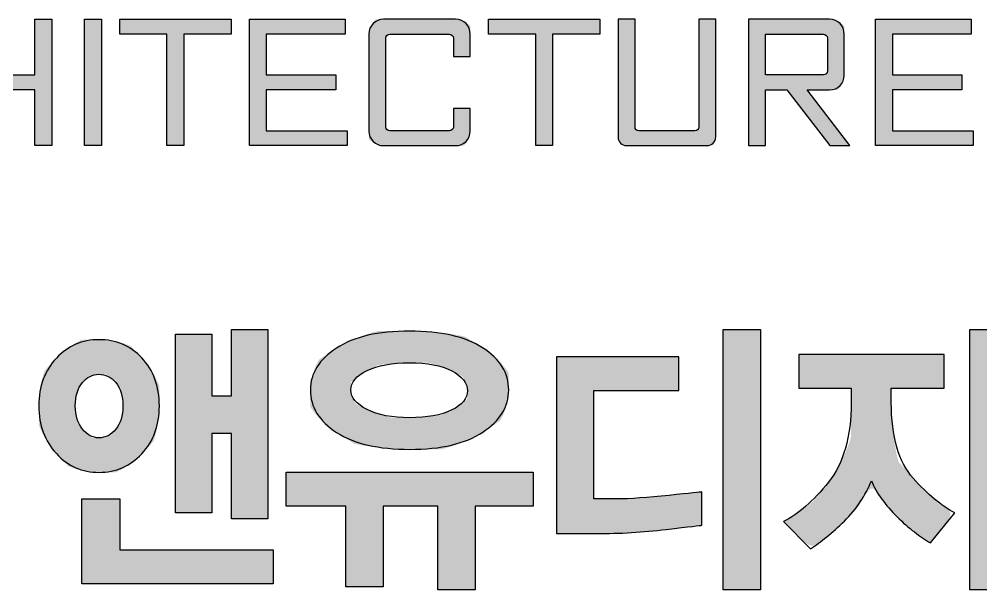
# Model space of a CAD drawing. Header units: millimetres. Extents: x 75184266 to 76346726, y -35077925 to -33679385.
# Drawn here: x 75621160 to 75628310, y -34472946 to -34468703 of the extents above; entities that cross this region are included whole.
import ezdxf

# ---------------------------------------------------------------- set-up
doc = ezdxf.new("R2010")
doc.units = ezdxf.units.MM
doc.header["$LTSCALE"] = 50
doc.header["$MEASUREMENT"] = 0
doc.layers.add('AZ-LINE', color=3, linetype='CONTINUOUS')
doc.layers.add('AZ-TEX2', color=6, linetype='CONTINUOUS')

# ---------------------------------------------------------------- blocks, each defined once
blk = doc.blocks.new('바탕폼')
at = {"layer": 'AZ-TEX2'}
h = blk.add_hatch(color=256, dxfattribs=at)
h.dxf.hatch_style = 2
h.paths.add_polyline_path([(756.121, 504.347), (756.121, 505.178), (755.099, 505.178), (755.099, 504.347), (754.847, 504.347), (754.847, 506.229), (755.099, 506.229), (755.099, 505.4), (756.121, 505.4), (756.121, 506.229), (756.373, 506.229), (756.373, 504.347)])
h = blk.add_hatch(color=256, dxfattribs=at)
h.dxf.hatch_style = 2
h.paths.add_polyline_path([(756.862, 506.229), (757.115, 506.229), (757.115, 504.347), (756.862, 504.347)])
h = blk.add_hatch(color=256, dxfattribs=at)
h.dxf.hatch_style = 2
h.paths.add_polyline_path([(758.342, 506.007), (758.342, 504.347), (758.089, 504.347), (758.089, 506.007), (757.386, 506.007), (757.386, 506.229), (759.046, 506.229), (759.046, 506.007)])
h = blk.add_hatch(color=256, dxfattribs=at)
h.dxf.hatch_style = 2
h.paths.add_polyline_path([(759.316, 504.347), (759.316, 506.229), (760.742, 506.229), (760.742, 506.007), (759.568, 506.007), (759.568, 505.4), (760.603, 505.4), (760.603, 505.178), (759.568, 505.178), (759.568, 504.568), (760.77, 504.568), (760.77, 504.347)])
h = blk.add_hatch(color=256, dxfattribs=at)
h.dxf.hatch_style = 2
edge = h.paths.add_edge_path()
edge.add_spline(control_points=[(761.348, 504.627), (761.348, 504.627), (761.348, 504.627), (761.348, 504.627), (761.348, 504.594), (761.372, 504.568), (761.406, 504.568), (761.406, 504.568), (762.296, 504.568), (762.296, 504.568), (762.326, 504.568), (762.355, 504.594), (762.355, 504.627), (762.355, 504.627), (762.355, 504.901), (762.355, 504.901), (762.355, 504.901), (762.605, 504.901), (762.605, 504.901), (762.605, 504.901), (762.605, 504.566), (762.605, 504.566), (762.605, 504.444), (762.509, 504.347), (762.387, 504.347), (762.387, 504.347), (761.315, 504.347), (761.315, 504.347), (761.193, 504.347), (761.095, 504.444), (761.095, 504.566), (761.095, 504.566), (761.095, 506.009), (761.095, 506.009), (761.095, 506.13), (761.193, 506.229), (761.315, 506.229), (761.315, 506.229), (762.387, 506.229), (762.387, 506.229), (762.509, 506.229), (762.605, 506.13), (762.605, 506.009), (762.605, 506.009), (762.605, 505.674), (762.605, 505.674), (762.605, 505.674), (762.355, 505.674), (762.355, 505.674), (762.355, 505.674), (762.355, 505.949), (762.355, 505.949), (762.355, 505.979), (762.326, 506.007), (762.296, 506.007), (762.296, 506.007), (761.406, 506.007), (761.406, 506.007), (761.372, 506.007), (761.348, 505.979), (761.348, 505.949), (761.348, 505.949), (761.348, 504.627)], knot_values=[0, 0, 0, 0, 0.00005, 0.0001, 1, 1, 1, 2, 2, 2, 3, 3, 3, 4, 4, 4, 5, 5, 5, 6, 6, 6, 7, 7, 7, 8, 8, 8, 9, 9, 9, 10, 10, 10, 11, 11, 11, 12, 12, 12, 13, 13, 13, 14, 14, 14, 15, 15, 15, 16, 16, 16, 17, 17, 17, 18, 18, 18, 19, 19, 19, 20, 20, 20, 20], degree=3, periodic=0)
h = blk.add_hatch(color=256, dxfattribs=at)
h.dxf.hatch_style = 2
h.paths.add_polyline_path([(763.832, 506.007), (763.832, 504.347), (763.58, 504.347), (763.58, 506.007), (762.875, 506.007), (762.875, 506.229), (764.535, 506.229), (764.535, 506.007)])
h = blk.add_hatch(color=256, dxfattribs=at)
edge = h.paths.add_edge_path()
edge.add_spline(control_points=[(766.008, 505.428), (766.008, 505.027), (766.008, 504.626), (766.008, 504.626), (766.008, 504.594), (765.98, 504.568), (765.95, 504.568)], knot_values=[7, 7, 7, 7, 7.5, 7.5, 7.5, 8.5, 8.5, 8.5, 8.5], degree=3, periodic=0)
edge.add_spline(control_points=[(765.95, 504.568), (765.95, 504.568), (765.115, 504.568), (765.115, 504.568), (765.082, 504.568), (765.058, 504.594), (765.058, 504.626)], knot_values=[5, 5, 5, 5, 6, 6, 6, 7, 7, 7, 7], degree=3, periodic=0)
edge.add_spline(control_points=[(765.058, 504.626), (765.058, 504.626), (765.058, 506.229), (765.058, 506.229)], knot_values=[4, 4, 4, 4, 5, 5, 5, 5], degree=3, periodic=0)
edge.add_spline(control_points=[(765.058, 506.229), (765.058, 506.229), (764.805, 506.229), (764.805, 506.229)], knot_values=[3.00001, 3.00001, 3.00001, 3.00001, 3.99999, 3.99999, 3.99999, 3.99999], degree=3, periodic=0)
edge.add_spline(control_points=[(764.805, 506.229), (764.805, 506.229), (764.805, 505.79), (764.805, 505.351)], knot_values=[2.5, 2.5, 2.5, 2.5, 3, 3, 3, 3], degree=3, periodic=0)
edge.add_spline(control_points=[(764.805, 505.351), (764.805, 504.911), (764.805, 504.472), (764.805, 504.472), (764.805, 504.403), (764.86, 504.347), (764.933, 504.347)], knot_values=[1, 1, 1, 1, 1.5, 1.5, 1.5, 2.5, 2.5, 2.5, 2.5], degree=3, periodic=0)
edge.add_spline(control_points=[(764.933, 504.347), (764.933, 504.347), (766.133, 504.347), (766.133, 504.347)], knot_values=[0, 0, 0, 0, 1, 1, 1, 1], degree=3, periodic=0)
edge.add_spline(control_points=[(766.133, 504.347), (766.202, 504.347), (766.26, 504.403), (766.26, 504.476)], knot_values=[11, 11, 11, 11, 12, 12, 12, 12], degree=3, periodic=0)
edge.add_spline(control_points=[(766.26, 504.476), (766.26, 504.476), (766.26, 506.229), (766.26, 506.229)], knot_values=[10, 10, 10, 10, 11, 11, 11, 11], degree=3, periodic=0)
edge.add_spline(control_points=[(766.26, 506.229), (766.26, 506.229), (766.008, 506.229), (766.008, 506.229)], knot_values=[9.00001, 9.00001, 9.00001, 9.00001, 9.99999, 9.99999, 9.99999, 9.99999], degree=3, periodic=0)
edge.add_spline(control_points=[(766.008, 506.229), (766.008, 506.229), (766.008, 505.829), (766.008, 505.428)], knot_values=[8.5, 8.5, 8.5, 8.5, 9, 9, 9, 9], degree=3, periodic=0)
h = blk.add_hatch(color=256, dxfattribs=at)
h.dxf.hatch_style = 2
edge = h.paths.add_edge_path()
edge.add_spline(control_points=[(767.619, 505.178), (767.619, 505.178), (767.619, 505.178), (767.619, 505.178), (767.619, 505.178), (768.256, 504.347), (768.256, 504.347), (768.256, 504.347), (767.958, 504.347), (767.958, 504.347), (767.958, 504.347), (767.319, 505.178), (767.319, 505.178), (767.319, 505.178), (766.999, 505.178), (766.999, 505.178), (766.999, 505.178), (766.999, 504.347), (766.999, 504.347), (766.999, 504.347), (766.746, 504.347), (766.746, 504.347), (766.746, 504.347), (766.746, 506.229), (766.746, 506.229), (766.746, 506.229), (767.955, 506.229), (767.955, 506.229), (768.077, 506.229), (768.174, 506.129), (768.174, 506.009), (768.174, 506.009), (768.174, 505.398), (768.174, 505.398), (768.174, 505.275), (768.077, 505.178), (767.955, 505.178), (767.955, 505.178), (767.619, 505.178)], knot_values=[0, 0, 0, 0, 0.00005, 0.0001, 1, 1, 1, 2, 2, 2, 3, 3, 3, 4, 4, 4, 5, 5, 5, 6, 6, 6, 7, 7, 7, 8, 8, 8, 9, 9, 9, 10, 10, 10, 11, 11, 11, 12, 12, 12, 12], degree=3, periodic=0)
edge = h.paths.add_edge_path()
edge.add_spline(control_points=[(767.863, 505.401), (767.863, 505.401), (767.863, 505.401), (767.863, 505.401), (767.893, 505.401), (767.922, 505.427), (767.922, 505.459), (767.922, 505.459), (767.922, 505.949), (767.922, 505.949), (767.922, 505.979), (767.893, 506.007), (767.863, 506.007), (767.863, 506.007), (766.999, 506.007), (766.999, 506.007), (766.999, 506.007), (766.999, 505.401), (766.999, 505.401), (766.999, 505.401), (767.863, 505.401)], knot_values=[0, 0, 0, 0, 0.00005, 0.0001, 1, 1, 1, 2, 2, 2, 3, 3, 3, 4, 4, 4, 5, 5, 5, 6, 6, 6, 6], degree=3, periodic=0)
h = blk.add_hatch(color=256, dxfattribs=at)
h.dxf.hatch_style = 2
h.paths.add_polyline_path([(768.637, 504.347), (768.637, 506.229), (770.064, 506.229), (770.064, 506.007), (768.89, 506.007), (768.89, 505.4), (769.925, 505.4), (769.925, 505.178), (768.89, 505.178), (768.89, 504.568), (770.092, 504.568), (770.092, 504.347)])
h = blk.add_hatch(color=256, dxfattribs=at)
h.dxf.hatch_style = 2
edge = h.paths.add_edge_path()
edge.add_spline(control_points=[(756.617, 499.575), (756.617, 499.575), (756.617, 499.575), (756.443, 499.761), (756.269, 499.948), (756.182, 500.185), (756.182, 500.472), (756.182, 500.763), (756.269, 501), (756.443, 501.183), (756.617, 501.367), (756.828, 501.458), (757.076, 501.458), (757.33, 501.458), (757.543, 501.368), (757.716, 501.186), (757.889, 501.003), (757.976, 500.766), (757.976, 500.472), (757.976, 500.182), (757.888, 499.944), (757.714, 499.759), (757.54, 499.575), (757.328, 499.482), (757.076, 499.482), (756.828, 499.482), (756.617, 499.575)], knot_values=[0, 0, 0, 0, 0.00005, 0.0001, 1, 1, 1, 2, 2, 2, 3, 3, 3, 4, 4, 4, 5, 5, 5, 6, 6, 6, 7, 7, 7, 8, 8, 8, 8], degree=3, periodic=0)
edge = h.paths.add_edge_path()
edge.add_spline(control_points=[(756.899, 500.901), (756.899, 500.901), (756.899, 500.901), (756.83, 500.818), (756.76, 500.734), (756.725, 500.619), (756.725, 500.472), (756.725, 500.325), (756.761, 500.21), (756.832, 500.125), (756.903, 500.039), (756.984, 499.997), (757.076, 499.997), (757.174, 499.997), (757.258, 500.039), (757.328, 500.125), (757.397, 500.21), (757.432, 500.325), (757.432, 500.472), (757.432, 500.619), (757.397, 500.734), (757.328, 500.818), (757.258, 500.901), (757.174, 500.943), (757.076, 500.943), (756.982, 500.943), (756.899, 500.901)], knot_values=[0, 0, 0, 0, 0.00005, 0.0001, 1, 1, 1, 2, 2, 2, 3, 3, 3, 4, 4, 4, 5, 5, 5, 6, 6, 6, 7, 7, 7, 8, 8, 8, 8], degree=3, periodic=0)
h.paths.add_polyline_path([(756.821, 497.823), (756.821, 499.086), (757.386, 499.086), (757.386, 498.329), (759.673, 498.329), (759.673, 497.823)])
h.paths.add_polyline_path([(759.05, 498.791), (759.05, 500.063), (758.757, 500.063), (758.757, 498.879), (758.218, 498.879), (758.218, 501.541), (758.757, 501.541), (758.757, 500.622), (759.05, 500.622), (759.05, 501.608), (759.59, 501.608), (759.59, 498.791)])
h = blk.add_hatch(color=256, dxfattribs=at)
h.dxf.hatch_style = 2
h.paths.add_polyline_path([(762.68, 498.98), (762.68, 497.734), (762.124, 497.734), (762.124, 498.98), (761.308, 498.98), (761.308, 497.778), (760.752, 497.778), (760.752, 498.98), (759.862, 498.98), (759.862, 499.486), (763.541, 499.486), (763.541, 498.98)])
edge = h.paths.add_edge_path()
edge.add_spline(control_points=[(760.877, 499.909), (760.877, 499.909), (760.877, 499.909), (760.616, 500.076), (760.356, 500.243), (760.225, 500.455), (760.225, 500.71), (760.225, 500.957), (760.355, 501.164), (760.614, 501.333), (760.873, 501.502), (761.236, 501.586), (761.701, 501.586), (762.167, 501.586), (762.53, 501.503), (762.789, 501.337), (763.048, 501.172), (763.178, 500.962), (763.178, 500.71), (763.178, 500.461), (763.049, 500.251), (762.791, 500.081), (762.533, 499.91), (762.171, 499.825), (761.706, 499.825), (761.24, 499.825), (760.877, 499.909)], knot_values=[0, 0, 0, 0, 0.00005, 0.0001, 1, 1, 1, 2, 2, 2, 3, 3, 3, 4, 4, 4, 5, 5, 5, 6, 6, 6, 7, 7, 7, 8, 8, 8, 8], degree=3, periodic=0)
edge = h.paths.add_edge_path()
edge.add_spline(control_points=[(761.228, 501.076), (761.228, 501.076), (761.228, 501.076), (761.068, 500.998), (760.907, 500.92), (760.828, 500.824), (760.828, 500.71), (760.828, 500.595), (760.908, 500.498), (761.07, 500.418), (761.232, 500.336), (761.442, 500.296), (761.701, 500.296), (761.963, 500.296), (762.173, 500.334), (762.329, 500.411), (762.485, 500.487), (762.563, 500.582), (762.563, 500.697), (762.563, 500.814), (762.485, 500.913), (762.329, 500.994), (762.173, 501.074), (761.963, 501.115), (761.701, 501.115), (761.44, 501.115), (761.228, 501.076)], knot_values=[0, 0, 0, 0, 0.00005, 0.0001, 1, 1, 1, 2, 2, 2, 3, 3, 3, 4, 4, 4, 5, 5, 5, 6, 6, 6, 7, 7, 7, 8, 8, 8, 8], degree=3, periodic=0)
h = blk.add_hatch(color=256, dxfattribs=at)
h.dxf.hatch_style = 2
edge = h.paths.add_edge_path()
edge.add_spline(control_points=[(766.042, 499.189), (766.042, 499.189), (766.042, 499.189), (766.051, 499.191), (766.051, 499.191), (766.051, 498.694), (766.051, 498.694), (766.042, 498.694), (765.867, 498.673), (765.524, 498.632), (765.181, 498.591), (764.832, 498.571), (764.478, 498.571), (764.478, 498.571), (763.888, 498.571), (763.888, 498.571), (763.888, 498.571), (763.888, 501.203), (763.888, 501.203), (763.888, 501.203), (765.712, 501.203), (765.712, 501.203), (765.712, 501.203), (765.712, 500.701), (765.712, 500.701), (765.712, 500.701), (764.445, 500.701), (764.445, 500.701), (764.445, 500.701), (764.445, 499.086), (764.445, 499.086), (764.445, 499.086), (764.771, 499.086), (764.771, 499.086), (764.986, 499.088), (765.25, 499.106), (765.566, 499.139), (765.881, 499.171), (766.042, 499.189)], knot_values=[0, 0, 0, 0, 0.00005, 0.0001, 1, 1, 1, 2, 2, 2, 3, 3, 3, 4, 4, 4, 5, 5, 5, 6, 6, 6, 7, 7, 7, 8, 8, 8, 9, 9, 9, 10, 10, 10, 11, 11, 11, 12, 12, 12, 12], degree=3, periodic=0)
h.paths.add_polyline_path([(766.369, 497.734), (766.369, 501.608), (766.924, 501.608), (766.924, 497.734)])
h = blk.add_hatch(color=256, dxfattribs=at)
h.dxf.hatch_style = 2
edge = h.paths.add_edge_path()
edge.add_spline(control_points=[(768.356, 498.935), (768.356, 498.935), (768.356, 498.935), (768.175, 498.758), (767.994, 498.58), (767.825, 498.443), (767.669, 498.346), (767.669, 498.346), (767.268, 498.751), (767.268, 498.751), (767.491, 498.86), (767.714, 499.055), (767.939, 499.336), (768.163, 499.618), (768.276, 500.013), (768.276, 500.521), (768.276, 500.521), (768.276, 500.737), (768.276, 500.737), (768.276, 500.737), (767.498, 500.737), (767.498, 500.737), (767.498, 500.737), (767.498, 501.238), (767.498, 501.238), (767.498, 501.238), (769.66, 501.238), (769.66, 501.238), (769.66, 501.238), (769.66, 500.737), (769.66, 500.737), (769.66, 500.737), (768.874, 500.737), (768.874, 500.737), (768.874, 500.737), (768.874, 500.521), (768.874, 500.521), (768.874, 500.013), (768.982, 499.638), (769.2, 499.396), (769.417, 499.154), (769.624, 498.982), (769.819, 498.879), (769.819, 498.879), (769.459, 498.434), (769.459, 498.434), (769.303, 498.519), (769.137, 498.648), (768.959, 498.821), (768.783, 498.994), (768.655, 499.174), (768.577, 499.358), (768.49, 499.136), (768.356, 498.935)], knot_values=[0, 0, 0, 0, 0.00005, 0.0001, 1, 1, 1, 2, 2, 2, 3, 3, 3, 4, 4, 4, 5, 5, 5, 6, 6, 6, 7, 7, 7, 8, 8, 8, 9, 9, 9, 10, 10, 10, 11, 11, 11, 12, 12, 12, 13, 13, 13, 14, 14, 14, 15, 15, 15, 16, 16, 16, 17, 17, 17, 17], degree=3, periodic=0)
h.paths.add_polyline_path([(770.605, 499.548), (770.605, 497.734), (770.045, 497.734), (770.045, 501.608), (770.605, 501.608), (770.605, 500.103), (771.099, 500.103), (771.099, 499.548)])
for points in [[(756.121, 504.347), (756.121, 505.178), (755.099, 505.178), (755.099, 504.347), (754.847, 504.347), (754.847, 506.229), (755.099, 506.229), (755.099, 505.4), (756.121, 505.4), (756.121, 506.229), (756.373, 506.229), (756.373, 504.347), (756.121, 504.347)], [(756.862, 506.229), (757.115, 506.229), (757.115, 504.347), (756.862, 504.347), (756.862, 506.229)], [(758.342, 506.007), (758.342, 504.347), (758.089, 504.347), (758.089, 506.007), (757.386, 506.007), (757.386, 506.229), (759.046, 506.229), (759.046, 506.007), (758.342, 506.007)], [(759.316, 504.347), (759.316, 506.229), (760.742, 506.229), (760.742, 506.007), (759.568, 506.007), (759.568, 505.4), (760.603, 505.4), (760.603, 505.178), (759.568, 505.178), (759.568, 504.568), (760.77, 504.568), (760.77, 504.347), (759.316, 504.347)], [(763.832, 506.007), (763.832, 504.347), (763.58, 504.347), (763.58, 506.007), (762.875, 506.007), (762.875, 506.229), (764.535, 506.229), (764.535, 506.007), (763.832, 506.007)], [(768.637, 504.347), (768.637, 506.229), (770.064, 506.229), (770.064, 506.007), (768.89, 506.007), (768.89, 505.4), (769.925, 505.4), (769.925, 505.178), (768.89, 505.178), (768.89, 504.568), (770.092, 504.568), (770.092, 504.347), (768.637, 504.347)], [(759.05, 498.791), (759.05, 500.063), (758.757, 500.063), (758.757, 498.879), (758.218, 498.879), (758.218, 501.541), (758.757, 501.541), (758.757, 500.622), (759.05, 500.622), (759.05, 501.608), (759.59, 501.608), (759.59, 498.791), (759.05, 498.791)], [(766.369, 497.734), (766.369, 501.608), (766.924, 501.608), (766.924, 497.734), (766.369, 497.734)], [(770.605, 499.548), (770.605, 497.734), (770.045, 497.734), (770.045, 501.608), (770.605, 501.608), (770.605, 500.103), (771.099, 500.103), (771.099, 499.548), (770.605, 499.548)], [(762.68, 498.98), (762.68, 497.734), (762.124, 497.734), (762.124, 498.98), (761.308, 498.98), (761.308, 497.778), (760.752, 497.778), (760.752, 498.98), (759.862, 498.98), (759.862, 499.486), (763.541, 499.486), (763.541, 498.98), (762.68, 498.98)], [(756.821, 497.823), (756.821, 499.086), (757.386, 499.086), (757.386, 498.329), (759.673, 498.329), (759.673, 497.823), (756.821, 497.823)]]:
    blk.add_lwpolyline(points, dxfattribs=at)
for points, knots in [([(762.605, 505.674), (762.605, 505.674), (762.355, 505.674), (762.355, 505.674), (762.355, 505.674), (762.355, 505.949), (762.355, 505.949), (762.355, 505.979), (762.326, 506.007), (762.296, 506.007), (762.296, 506.007), (761.406, 506.007), (761.406, 506.007), (761.372, 506.007), (761.348, 505.979), (761.348, 505.949), (761.348, 505.949), (761.348, 504.627), (761.348, 504.627), (761.348, 504.594), (761.372, 504.568), (761.406, 504.568), (761.406, 504.568), (762.296, 504.568), (762.296, 504.568), (762.326, 504.568), (762.355, 504.594), (762.355, 504.627), (762.355, 504.627), (762.355, 504.901), (762.355, 504.901), (762.355, 504.901), (762.605, 504.901), (762.605, 504.901), (762.605, 504.901), (762.605, 504.566), (762.605, 504.566), (762.605, 504.444), (762.509, 504.347), (762.387, 504.347), (762.387, 504.347), (761.315, 504.347), (761.315, 504.347), (761.193, 504.347), (761.095, 504.444), (761.095, 504.566), (761.095, 504.566), (761.095, 506.009), (761.095, 506.009), (761.095, 506.13), (761.193, 506.229), (761.315, 506.229), (761.315, 506.229), (762.387, 506.229), (762.387, 506.229), (762.509, 506.229), (762.605, 506.13), (762.605, 506.009), (762.605, 506.009), (762.605, 505.674), (762.605, 505.674)], [0, 0, 0, 0, 1, 1, 1, 2, 2, 2, 3, 3, 3, 4, 4, 4, 5, 5, 5, 6, 6, 6, 7, 7, 7, 8, 8, 8, 9, 9, 9, 10, 10, 10, 11, 11, 11, 12, 12, 12, 13, 13, 13, 14, 14, 14, 15, 15, 15, 16, 16, 16, 17, 17, 17, 18, 18, 18, 19, 19, 19, 20, 20, 20, 20]), ([(766.133, 504.347), (766.133, 504.347), (764.933, 504.347), (764.933, 504.347), (764.86, 504.347), (764.805, 504.403), (764.805, 504.472), (764.805, 504.472), (764.805, 506.229), (764.805, 506.229), (764.805, 506.229), (765.058, 506.229), (765.058, 506.229), (765.058, 506.229), (765.058, 504.626), (765.058, 504.626), (765.058, 504.594), (765.082, 504.568), (765.115, 504.568), (765.115, 504.568), (765.95, 504.568), (765.95, 504.568), (765.98, 504.568), (766.008, 504.594), (766.008, 504.626), (766.008, 504.626), (766.008, 506.229), (766.008, 506.229), (766.008, 506.229), (766.26, 506.229), (766.26, 506.229), (766.26, 506.229), (766.26, 504.476), (766.26, 504.476), (766.26, 504.403), (766.202, 504.347), (766.133, 504.347)], [0, 0, 0, 0, 1, 1, 1, 2, 2, 2, 3, 3, 3, 4, 4, 4, 5, 5, 5, 6, 6, 6, 7, 7, 7, 8, 8, 8, 9, 9, 9, 10, 10, 10, 11, 11, 11, 12, 12, 12, 12]), ([(767.958, 504.347), (767.958, 504.347), (767.319, 505.178), (767.319, 505.178), (767.319, 505.178), (766.999, 505.178), (766.999, 505.178), (766.999, 505.178), (766.999, 504.347), (766.999, 504.347), (766.999, 504.347), (766.746, 504.347), (766.746, 504.347), (766.746, 504.347), (766.746, 506.229), (766.746, 506.229), (766.746, 506.229), (767.955, 506.229), (767.955, 506.229), (768.077, 506.229), (768.174, 506.129), (768.174, 506.009), (768.174, 506.009), (768.174, 505.398), (768.174, 505.398), (768.174, 505.275), (768.077, 505.178), (767.955, 505.178), (767.955, 505.178), (767.619, 505.178), (767.619, 505.178), (767.619, 505.178), (768.256, 504.347), (768.256, 504.347), (768.256, 504.347), (767.958, 504.347), (767.958, 504.347)], [0, 0, 0, 0, 1, 1, 1, 2, 2, 2, 3, 3, 3, 4, 4, 4, 5, 5, 5, 6, 6, 6, 7, 7, 7, 8, 8, 8, 9, 9, 9, 10, 10, 10, 11, 11, 11, 12, 12, 12, 12]), ([(767.922, 505.949), (767.922, 505.979), (767.893, 506.007), (767.863, 506.007), (767.863, 506.007), (766.999, 506.007), (766.999, 506.007), (766.999, 506.007), (766.999, 505.401), (766.999, 505.401), (766.999, 505.401), (767.863, 505.401), (767.863, 505.401), (767.893, 505.401), (767.922, 505.427), (767.922, 505.459), (767.922, 505.459), (767.922, 505.949), (767.922, 505.949)], [0, 0, 0, 0, 1, 1, 1, 2, 2, 2, 3, 3, 3, 4, 4, 4, 5, 5, 5, 6, 6, 6, 6]), ([(762.791, 500.081), (762.533, 499.91), (762.171, 499.825), (761.706, 499.825), (761.24, 499.825), (760.877, 499.909), (760.616, 500.076), (760.356, 500.243), (760.225, 500.455), (760.225, 500.71), (760.225, 500.957), (760.355, 501.164), (760.614, 501.333), (760.873, 501.502), (761.236, 501.586), (761.701, 501.586), (762.167, 501.586), (762.53, 501.503), (762.789, 501.337), (763.048, 501.172), (763.178, 500.962), (763.178, 500.71), (763.178, 500.461), (763.049, 500.251), (762.791, 500.081)], [0, 0, 0, 0, 1, 1, 1, 2, 2, 2, 3, 3, 3, 4, 4, 4, 5, 5, 5, 6, 6, 6, 7, 7, 7, 8, 8, 8, 8]), ([(757.714, 499.759), (757.54, 499.575), (757.328, 499.482), (757.076, 499.482), (756.828, 499.482), (756.617, 499.575), (756.443, 499.761), (756.269, 499.948), (756.182, 500.185), (756.182, 500.472), (756.182, 500.763), (756.269, 501), (756.443, 501.183), (756.617, 501.367), (756.828, 501.458), (757.076, 501.458), (757.33, 501.458), (757.543, 501.368), (757.716, 501.186), (757.889, 501.003), (757.976, 500.766), (757.976, 500.472), (757.976, 500.182), (757.888, 499.944), (757.714, 499.759)], [0, 0, 0, 0, 1, 1, 1, 2, 2, 2, 3, 3, 3, 4, 4, 4, 5, 5, 5, 6, 6, 6, 7, 7, 7, 8, 8, 8, 8]), ([(769.459, 498.434), (769.303, 498.519), (769.137, 498.648), (768.959, 498.821), (768.783, 498.994), (768.655, 499.174), (768.577, 499.358), (768.49, 499.136), (768.356, 498.935), (768.175, 498.758), (767.994, 498.58), (767.825, 498.443), (767.669, 498.346), (767.669, 498.346), (767.268, 498.751), (767.268, 498.751), (767.491, 498.86), (767.714, 499.055), (767.939, 499.336), (768.163, 499.618), (768.276, 500.013), (768.276, 500.521), (768.276, 500.521), (768.276, 500.737), (768.276, 500.737), (768.276, 500.737), (767.498, 500.737), (767.498, 500.737), (767.498, 500.737), (767.498, 501.238), (767.498, 501.238), (767.498, 501.238), (769.66, 501.238), (769.66, 501.238), (769.66, 501.238), (769.66, 500.737), (769.66, 500.737), (769.66, 500.737), (768.874, 500.737), (768.874, 500.737), (768.874, 500.737), (768.874, 500.521), (768.874, 500.521), (768.874, 500.013), (768.982, 499.638), (769.2, 499.396), (769.417, 499.154), (769.624, 498.982), (769.819, 498.879), (769.819, 498.879), (769.459, 498.434), (769.459, 498.434)], [0, 0, 0, 0, 1, 1, 1, 2, 2, 2, 3, 3, 3, 4, 4, 4, 5, 5, 5, 6, 6, 6, 7, 7, 7, 8, 8, 8, 9, 9, 9, 10, 10, 10, 11, 11, 11, 12, 12, 12, 13, 13, 13, 14, 14, 14, 15, 15, 15, 16, 16, 16, 17, 17, 17, 17]), ([(762.329, 500.994), (762.173, 501.074), (761.963, 501.115), (761.701, 501.115), (761.44, 501.115), (761.228, 501.076), (761.068, 500.998), (760.907, 500.92), (760.828, 500.824), (760.828, 500.71), (760.828, 500.595), (760.908, 500.498), (761.07, 500.418), (761.232, 500.336), (761.442, 500.296), (761.701, 500.296), (761.963, 500.296), (762.173, 500.334), (762.329, 500.411), (762.485, 500.487), (762.563, 500.582), (762.563, 500.697), (762.563, 500.814), (762.485, 500.913), (762.329, 500.994)], [0, 0, 0, 0, 1, 1, 1, 2, 2, 2, 3, 3, 3, 4, 4, 4, 5, 5, 5, 6, 6, 6, 7, 7, 7, 8, 8, 8, 8]), ([(765.524, 498.632), (765.181, 498.591), (764.832, 498.571), (764.478, 498.571), (764.478, 498.571), (763.888, 498.571), (763.888, 498.571), (763.888, 498.571), (763.888, 501.203), (763.888, 501.203), (763.888, 501.203), (765.712, 501.203), (765.712, 501.203), (765.712, 501.203), (765.712, 500.701), (765.712, 500.701), (765.712, 500.701), (764.445, 500.701), (764.445, 500.701), (764.445, 500.701), (764.445, 499.086), (764.445, 499.086), (764.445, 499.086), (764.771, 499.086), (764.771, 499.086), (764.986, 499.088), (765.25, 499.106), (765.566, 499.139), (765.881, 499.171), (766.042, 499.189), (766.051, 499.191), (766.051, 499.191), (766.051, 498.694), (766.051, 498.694), (766.042, 498.694), (765.867, 498.673), (765.524, 498.632)], [0, 0, 0, 0, 1, 1, 1, 2, 2, 2, 3, 3, 3, 4, 4, 4, 5, 5, 5, 6, 6, 6, 7, 7, 7, 8, 8, 8, 9, 9, 9, 10, 10, 10, 11, 11, 11, 12, 12, 12, 12]), ([(757.328, 500.818), (757.258, 500.901), (757.174, 500.943), (757.076, 500.943), (756.982, 500.943), (756.899, 500.901), (756.83, 500.818), (756.76, 500.734), (756.725, 500.619), (756.725, 500.472), (756.725, 500.325), (756.761, 500.21), (756.832, 500.125), (756.903, 500.039), (756.984, 499.997), (757.076, 499.997), (757.174, 499.997), (757.258, 500.039), (757.328, 500.125), (757.397, 500.21), (757.432, 500.325), (757.432, 500.472), (757.432, 500.619), (757.397, 500.734), (757.328, 500.818)], [0, 0, 0, 0, 1, 1, 1, 2, 2, 2, 3, 3, 3, 4, 4, 4, 5, 5, 5, 6, 6, 6, 7, 7, 7, 8, 8, 8, 8])]:
    blk.add_open_spline(points, degree=3, knots=knots, dxfattribs=at)

msp = doc.modelspace()

# ---------------------------------------------------------------- block references
at = {"layer": 'AZ-LINE', "xscale": 499.40546941707, "yscale": 499.40546941707, "zscale": 499.40546941707}
msp.add_blockref('바탕폼', (75243664.6, -34721516.7), dxfattribs=at)

doc.saveas('drawing.dxf')
